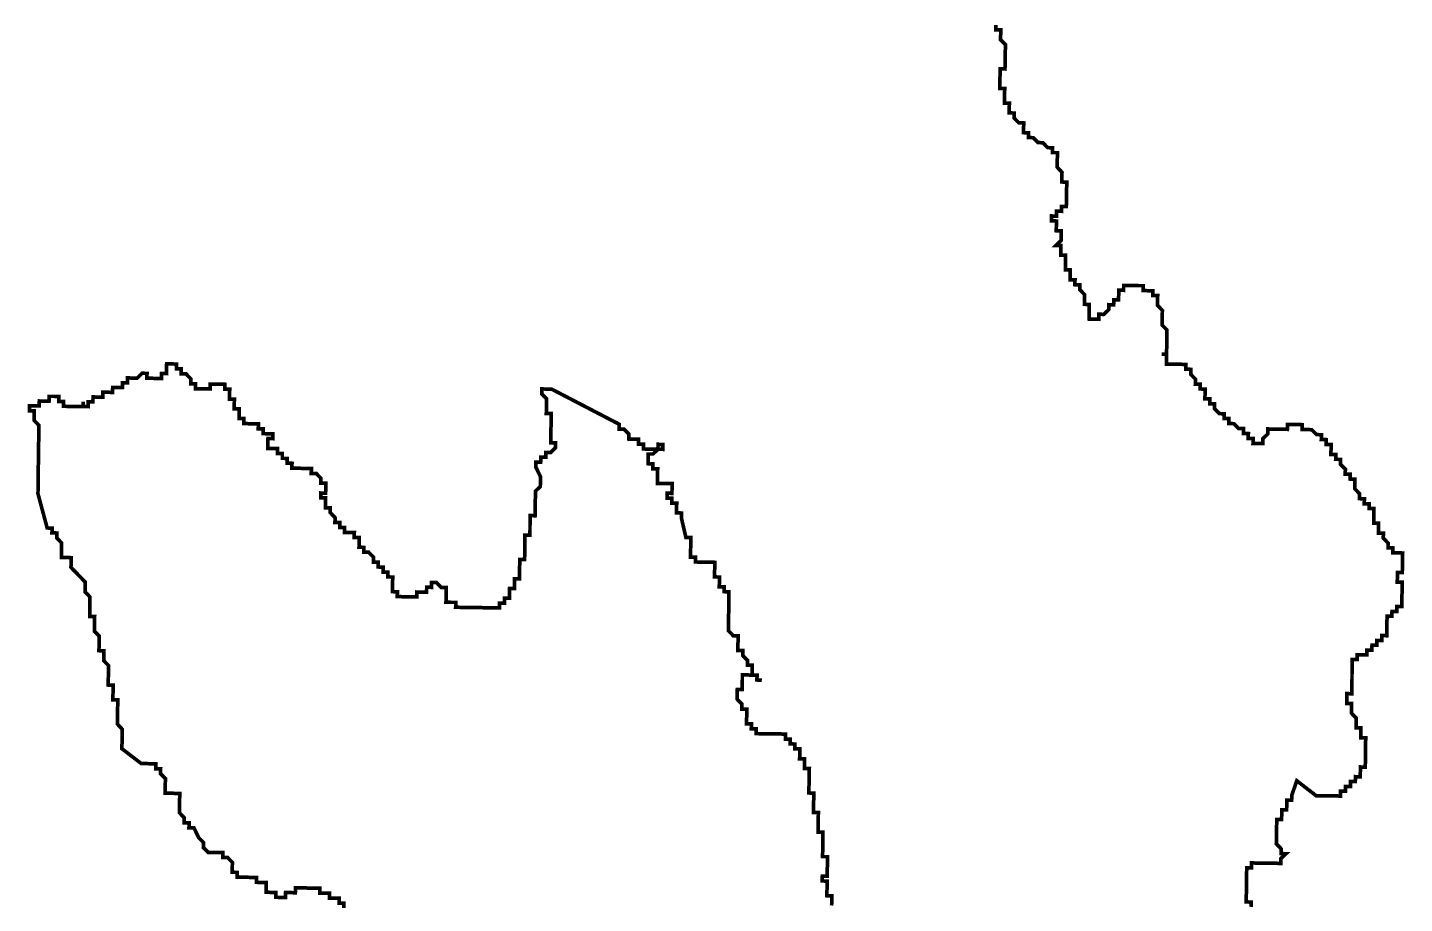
# Model space of a CAD drawing. Header units: metres. Extents: x 257673 to 289848, y 2129691 to 2228029.
# Drawn here: x 273153 to 274276, y 2155368 to 2156082 of the extents above; entities that cross this region are included whole.
import ezdxf

# ---------------------------------------------------------------- set-up
doc = ezdxf.new("R2010")
doc.units = ezdxf.units.M
doc.header["$MEASUREMENT"] = 0
doc.layers.add('HAZARDS LINE', color=1, linetype='Continuous')

msp = doc.modelspace()

# ---------------------------------------------------------------- linework, layer by layer
at = {"layer": 'HAZARDS LINE', "lineweight": 18}
for points in [[(274150.5, 2155365, 2.98, 2.98, 0), (274150.6, 2155368.9, 2.98, 2.98, 0), (274146.6, 2155369, 2.98, 2.98, 0), (274146.6, 2155373, 2.98, 2.98, 0), (274146.7, 2155377, 2.98, 2.98, 0), (274146.8, 2155380.9, 2.98, 2.98, 0), (274146.8, 2155384.9, 2.98, 2.98, 0), (274146.9, 2155388.9, 2.98, 2.98, 0), (274146.9, 2155392.9, 2.98, 2.98, 0), (274147, 2155396.8, 2.98, 2.98, 0), (274151, 2155396.8, 2.98, 2.98, 0), (274151, 2155400.8, 2.98, 2.98, 0), (274155, 2155400.7, 2.98, 2.98, 0), (274159, 2155400.6, 2.98, 2.98, 0), (274163, 2155400.6, 2.98, 2.98, 0), (274166.9, 2155400.5, 2.98, 2.98, 0), (274170.9, 2155400.5, 2.98, 2.98, 0), (274174.9, 2155400.4, 2.98, 2.98, 0), (274174.9, 2155404.4, 2.98, 2.98, 0), (274179, 2155408.3, 2.98, 2.98, 0), (274175, 2155408.4, 2.98, 2.98, 0), (274175.1, 2155412.3, 2.98, 2.98, 0), (274171.1, 2155416.4, 2.98, 2.98, 0), (274171.2, 2155420.3, 2.98, 2.98, 0), (274171.3, 2155424.3, 2.98, 2.98, 0), (274171.3, 2155428.3, 2.98, 2.98, 0), (274171.4, 2155432.3, 2.98, 2.98, 0), (274171.4, 2155436.2, 2.98, 2.98, 0), (274175.4, 2155436.2, 2.98, 2.98, 0), (274175.5, 2155440.2, 2.98, 2.98, 0), (274175.5, 2155444.1, 2.98, 2.98, 0), (274179.5, 2155444.1, 2.98, 2.98, 0), (274179.6, 2155448, 2.98, 2.98, 0), (274179.6, 2155452, 2.98, 2.98, 0), (274183.6, 2155452, 2.98, 2.98, 0), (274183.7, 2155455.9, 2.98, 2.98, 0), (274187.8, 2155467.8, 2.98, 2.98, 0), (274203.5, 2155455.6, 2.98, 2.98, 0), (274207.5, 2155455.6, 2.98, 2.98, 0), (274211.5, 2155455.5, 2.98, 2.98, 0), (274215.5, 2155455.5, 2.98, 2.98, 0), (274219.4, 2155455.4, 2.98, 2.98, 0), (274223.4, 2155455.3, 2.98, 2.98, 0), (274223.5, 2155459.3, 2.98, 2.98, 0), (274227.4, 2155459.3, 2.98, 2.98, 0), (274227.5, 2155463.2, 2.98, 2.98, 0), (274231.5, 2155463.2, 2.98, 2.98, 0), (274231.5, 2155467.2, 2.98, 2.98, 0), (274235.5, 2155467.1, 2.98, 2.98, 0), (274235.6, 2155471.1, 2.98, 2.98, 0), (274239.5, 2155471, 2.98, 2.98, 0), (274239.6, 2155475, 2.98, 2.98, 0), (274239.7, 2155479, 2.98, 2.98, 0), (274243.6, 2155478.9, 2.98, 2.98, 0), (274243.7, 2155482.9, 2.98, 2.98, 0), (274243.8, 2155486.9, 2.98, 2.98, 0), (274243.8, 2155490.8, 2.98, 2.98, 0), (274243.9, 2155494.8, 2.98, 2.98, 0), (274243.9, 2155498.8, 2.98, 2.98, 0), (274244, 2155502.8, 2.98, 2.98, 0), (274240, 2155502.8, 2.98, 2.98, 0), (274240.1, 2155506.8, 2.98, 2.98, 0), (274240.1, 2155510.8, 2.98, 2.98, 0), (274236.2, 2155510.8, 2.98, 2.98, 0), (274236.2, 2155514.8, 2.98, 2.98, 0), (274236.3, 2155518.8, 2.98, 2.98, 0), (274232.4, 2155522.8, 2.98, 2.98, 0), (274232.4, 2155526.8, 2.98, 2.98, 0), (274232.5, 2155530.8, 2.98, 2.98, 0), (274228.5, 2155530.8, 2.98, 2.98, 0), (274228.6, 2155534.8, 2.98, 2.98, 0), (274228.6, 2155538.8, 2.98, 2.98, 0), (274232.6, 2155538.7, 2.98, 2.98, 0), (274232.7, 2155542.7, 2.98, 2.98, 0), (274232.7, 2155546.7, 2.98, 2.98, 0), (274232.8, 2155550.6, 2.98, 2.98, 0), (274232.8, 2155554.6, 2.98, 2.98, 0), (274232.9, 2155558.6, 2.98, 2.98, 0), (274232.9, 2155562.6, 2.98, 2.98, 0), (274233, 2155566.5, 2.98, 2.98, 0), (274237, 2155566.5, 2.98, 2.98, 0), (274237, 2155570.5, 2.98, 2.98, 0), (274241, 2155570.4, 2.98, 2.98, 0), (274245, 2155570.3, 2.98, 2.98, 0), (274245, 2155574.3, 2.98, 2.98, 0), (274249, 2155574.3, 2.98, 2.98, 0), (274249.1, 2155578.2, 2.98, 2.98, 0), (274253.1, 2155578.2, 2.98, 2.98, 0), (274253.1, 2155582.2, 2.98, 2.98, 0), (274257.1, 2155582.1, 2.98, 2.98, 0), (274257.2, 2155586.1, 2.98, 2.98, 0), (274261.1, 2155586, 2.98, 2.98, 0), (274261.2, 2155590, 2.98, 2.98, 0), (274261.2, 2155594, 2.98, 2.98, 0), (274261.3, 2155597.9, 2.98, 2.98, 0), (274261.4, 2155601.9, 2.98, 2.98, 0), (274265.3, 2155601.9, 2.98, 2.98, 0), (274265.4, 2155605.8, 2.98, 2.98, 0), (274269.4, 2155605.8, 2.98, 2.98, 0), (274269.4, 2155609.7, 2.98, 2.98, 0), (274273.4, 2155609.7, 2.98, 2.98, 0), (274273.5, 2155613.7, 2.98, 2.98, 0), (274273.5, 2155617.6, 2.98, 2.98, 0), (274273.6, 2155621.6, 2.98, 2.98, 0), (274273.6, 2155625.6, 2.98, 2.98, 0), (274273.7, 2155629.6, 2.98, 2.98, 0), (274269.7, 2155629.6, 2.98, 2.98, 0), (274269.8, 2155633.6, 2.98, 2.98, 0), (274269.8, 2155637.6, 2.98, 2.98, 0), (274273.8, 2155637.5, 2.98, 2.98, 0), (274273.9, 2155641.5, 2.98, 2.98, 0), (274273.9, 2155645.5, 2.98, 2.98, 0), (274274, 2155649.4, 2.98, 2.98, 0), (274274.1, 2155653.4, 2.98, 2.98, 0), (274270.1, 2155653.5, 2.98, 2.98, 0), (274266.1, 2155653.5, 2.98, 2.98, 0), (274266.2, 2155657.5, 2.98, 2.98, 0), (274262.2, 2155657.6, 2.98, 2.98, 0), (274262.2, 2155661.5, 2.98, 2.98, 0), (274258.3, 2155665.6, 2.98, 2.98, 0), (274258.4, 2155669.6, 2.98, 2.98, 0), (274254.4, 2155669.6, 2.98, 2.98, 0), (274254.5, 2155673.6, 2.98, 2.98, 0), (274254.5, 2155677.6, 2.98, 2.98, 0), (274250.6, 2155677.6, 2.98, 2.98, 0), (274250.6, 2155681.6, 2.98, 2.98, 0), (274250.7, 2155685.6, 2.98, 2.98, 0), (274250.7, 2155689.6, 2.98, 2.98, 0), (274246.8, 2155689.6, 2.98, 2.98, 0), (274246.8, 2155693.6, 2.98, 2.98, 0), (274242.8, 2155693.6, 2.98, 2.98, 0), (274242.9, 2155697.6, 2.98, 2.98, 0), (274238.9, 2155697.7, 2.98, 2.98, 0), (274239, 2155701.7, 2.98, 2.98, 0), (274235.1, 2155705.7, 2.98, 2.98, 0), (274235.1, 2155709.7, 2.98, 2.98, 0), (274235.2, 2155713.6, 2.98, 2.98, 0), (274231.2, 2155713.7, 2.98, 2.98, 0), (274231.3, 2155717.7, 2.98, 2.98, 0), (274227.3, 2155717.7, 2.98, 2.98, 0), (274227.4, 2155721.7, 2.98, 2.98, 0), (274223.4, 2155725.7, 2.98, 2.98, 0), (274223.5, 2155729.7, 2.98, 2.98, 0), (274219.5, 2155729.8, 2.98, 2.98, 0), (274219.6, 2155733.8, 2.98, 2.98, 0), (274215.6, 2155733.8, 2.98, 2.98, 0), (274215.7, 2155737.8, 2.98, 2.98, 0), (274215.7, 2155741.8, 2.98, 2.98, 0), (274211.8, 2155741.8, 2.98, 2.98, 0), (274211.8, 2155745.8, 2.98, 2.98, 0), (274207.8, 2155745.9, 2.98, 2.98, 0), (274207.9, 2155749.8, 2.98, 2.98, 0), (274203.9, 2155749.9, 2.98, 2.98, 0), (274200, 2155753.9, 2.98, 2.98, 0), (274196, 2155754, 2.98, 2.98, 0), (274192.1, 2155754, 2.98, 2.98, 0), (274192.1, 2155758, 2.98, 2.98, 0), (274188.1, 2155758.1, 2.98, 2.98, 0), (274184.2, 2155758.1, 2.98, 2.98, 0), (274180.2, 2155758.2, 2.98, 2.98, 0), (274180.1, 2155754.2, 2.98, 2.98, 0), (274176.2, 2155754.3, 2.98, 2.98, 0), (274172.2, 2155754.3, 2.98, 2.98, 0), (274168.2, 2155754.4, 2.98, 2.98, 0), (274164.2, 2155754.5, 2.98, 2.98, 0), (274164.2, 2155750.5, 2.98, 2.98, 0), (274160.1, 2155746.6, 2.98, 2.98, 0), (274160.1, 2155742.6, 2.98, 2.98, 0), (274156.1, 2155742.6, 2.98, 2.98, 0), (274152.1, 2155742.7, 2.98, 2.98, 0), (274152.2, 2155746.7, 2.98, 2.98, 0), (274148.2, 2155746.7, 2.98, 2.98, 0), (274148.3, 2155750.7, 2.98, 2.98, 0), (274144.3, 2155750.8, 2.98, 2.98, 0), (274144.4, 2155754.8, 2.98, 2.98, 0), (274140.4, 2155754.8, 2.98, 2.98, 0), (274136.5, 2155758.8, 2.98, 2.98, 0), (274132.5, 2155758.9, 2.98, 2.98, 0), (274132.5, 2155762.9, 2.98, 2.98, 0), (274128.6, 2155762.9, 2.98, 2.98, 0), (274128.6, 2155766.9, 2.98, 2.98, 0), (274124.7, 2155767, 2.98, 2.98, 0), (274120.7, 2155771, 2.98, 2.98, 0), (274120.8, 2155775, 2.98, 2.98, 0), (274116.8, 2155775, 2.98, 2.98, 0), (274116.9, 2155779, 2.98, 2.98, 0), (274112.9, 2155779.1, 2.98, 2.98, 0), (274113, 2155783.1, 2.98, 2.98, 0), (274113, 2155787, 2.98, 2.98, 0), (274109.1, 2155787.1, 2.98, 2.98, 0), (274109.1, 2155791.1, 2.98, 2.98, 0), (274105.1, 2155791.1, 2.98, 2.98, 0), (274105.2, 2155795.1, 2.98, 2.98, 0), (274101.3, 2155799.1, 2.98, 2.98, 0), (274101.3, 2155803.1, 2.98, 2.98, 0), (274097.4, 2155803.2, 2.98, 2.98, 0), (274097.4, 2155807.1, 2.98, 2.98, 0), (274093.4, 2155807.2, 2.98, 2.98, 0), (274089.5, 2155807.3, 2.98, 2.98, 0), (274085.5, 2155807.3, 2.98, 2.98, 0), (274081.5, 2155807.4, 2.98, 2.98, 0), (274081.6, 2155811.4, 2.98, 2.98, 0), (274081.6, 2155815.3, 2.98, 2.98, 0), (274077.7, 2155815.4, 2.98, 2.98, 0), (274081.6, 2155815.3, 2.98, 2.98, 0), (274081.7, 2155819.3, 2.98, 2.98, 0), (274081.8, 2155823.3, 2.98, 2.98, 0), (274081.8, 2155827.3, 2.98, 2.98, 0), (274081.9, 2155831.2, 2.98, 2.98, 0), (274081.9, 2155835.2, 2.98, 2.98, 0), (274078, 2155839.2, 2.98, 2.98, 0), (274078.1, 2155843.2, 2.98, 2.98, 0), (274078.2, 2155851.2, 2.98, 2.98, 0), (274074.3, 2155855.2, 2.98, 2.98, 0), (274074.3, 2155859.2, 2.98, 2.98, 0), (274074.4, 2155863.2, 2.98, 2.98, 0), (274070.4, 2155863.2, 2.98, 2.98, 0), (274070.5, 2155867.2, 2.98, 2.98, 0), (274066.5, 2155867.2, 2.98, 2.98, 0), (274062.5, 2155867.3, 2.98, 2.98, 0), (274062.6, 2155871.3, 2.98, 2.98, 0), (274058.6, 2155871.3, 2.98, 2.98, 0), (274054.6, 2155871.4, 2.98, 2.98, 0), (274050.7, 2155871.5, 2.98, 2.98, 0), (274046.7, 2155871.5, 2.98, 2.98, 0), (274046.6, 2155867.5, 2.98, 2.98, 0), (274042.7, 2155867.6, 2.98, 2.98, 0), (274042.6, 2155863.6, 2.98, 2.98, 0), (274042.5, 2155859.7, 2.98, 2.98, 0), (274038.6, 2155859.7, 2.98, 2.98, 0), (274038.5, 2155855.7, 2.98, 2.98, 0), (274034.5, 2155855.8, 2.98, 2.98, 0), (274034.5, 2155851.8, 2.98, 2.98, 0), (274030.4, 2155847.9, 2.98, 2.98, 0), (274026.5, 2155848, 2.98, 2.98, 0), (274026.4, 2155844, 2.98, 2.98, 0), (274022.4, 2155844, 2.98, 2.98, 0), (274018.5, 2155844.1, 2.98, 2.98, 0), (274018.5, 2155848.1, 2.98, 2.98, 0), (274018.6, 2155852.1, 2.98, 2.98, 0), (274018.6, 2155856, 2.98, 2.98, 0), (274014.7, 2155856.1, 2.98, 2.98, 0), (274014.7, 2155860.1, 2.98, 2.98, 0), (274014.8, 2155864, 2.98, 2.98, 0), (274010.9, 2155868.1, 2.98, 2.98, 0), (274010.9, 2155872, 2.98, 2.98, 0), (274006.9, 2155872.1, 2.98, 2.98, 0), (274007, 2155876.1, 2.98, 2.98, 0), (274003, 2155876.1, 2.98, 2.98, 0), (274003.1, 2155880.1, 2.98, 2.98, 0), (274003.1, 2155884.1, 2.98, 2.98, 0), (273999.2, 2155884.2, 2.98, 2.98, 0), (273999.2, 2155888.1, 2.98, 2.98, 0), (273999.3, 2155892.1, 2.98, 2.98, 0), (273999.3, 2155896.1, 2.98, 2.98, 0), (273995.4, 2155896.1, 2.98, 2.98, 0), (273995.4, 2155900.1, 2.98, 2.98, 0), (273995.5, 2155904.1, 2.98, 2.98, 0), (273991.5, 2155904.1, 2.98, 2.98, 0), (273995.6, 2155908.1, 2.98, 2.98, 0), (273995.6, 2155912, 2.98, 2.98, 0), (273995.7, 2155916, 2.98, 2.98, 0), (273991.7, 2155916.1, 2.98, 2.98, 0), (273991.8, 2155920, 2.98, 2.98, 0), (273991.8, 2155924, 2.98, 2.98, 0), (273987.8, 2155924.1, 2.98, 2.98, 0), (273987.9, 2155928.1, 2.98, 2.98, 0), (273991.9, 2155928, 2.98, 2.98, 0), (273991.9, 2155932, 2.98, 2.98, 0), (273995.9, 2155931.9, 2.98, 2.98, 0), (273996, 2155935.9, 2.98, 2.98, 0), (273999.9, 2155935.8, 2.98, 2.98, 0), (274000, 2155939.8, 2.98, 2.98, 0), (274000.1, 2155943.8, 2.98, 2.98, 0), (274000.1, 2155947.8, 2.98, 2.98, 0), (274000.2, 2155951.7, 2.98, 2.98, 0), (274000.2, 2155955.7, 2.98, 2.98, 0), (273996.3, 2155955.8, 2.98, 2.98, 0), (273996.3, 2155959.7, 2.98, 2.98, 0), (273996.4, 2155963.7, 2.98, 2.98, 0), (273992.5, 2155967.8, 2.98, 2.98, 0), (273992.5, 2155971.7, 2.98, 2.98, 0), (273992.6, 2155975.7, 2.98, 2.98, 0), (273992.6, 2155979.7, 2.98, 2.98, 0), (273988.7, 2155979.7, 2.98, 2.98, 0), (273988.7, 2155983.7, 2.98, 2.98, 0), (273984.7, 2155983.8, 2.98, 2.98, 0), (273980.8, 2155987.8, 2.98, 2.98, 0), (273976.9, 2155987.9, 2.98, 2.98, 0), (273972.9, 2155991.9, 2.98, 2.98, 0), (273969, 2155992, 2.98, 2.98, 0), (273969, 2155995.9, 2.98, 2.98, 0), (273965.1, 2155996, 2.98, 2.98, 0), (273965.1, 2156000, 2.98, 2.98, 0), (273965.2, 2156003.9, 2.98, 2.98, 0), (273961.2, 2156004, 2.98, 2.98, 0), (273957.3, 2156008, 2.98, 2.98, 0), (273957.3, 2156012, 2.98, 2.98, 0), (273953.4, 2156012.1, 2.98, 2.98, 0), (273953.4, 2156016.1, 2.98, 2.98, 0), (273953.5, 2156020, 2.98, 2.98, 0), (273949.5, 2156020.1, 2.98, 2.98, 0), (273949.6, 2156024.1, 2.98, 2.98, 0), (273949.6, 2156028, 2.98, 2.98, 0), (273949.7, 2156032, 2.98, 2.98, 0), (273945.7, 2156032.1, 2.98, 2.98, 0), (273945.8, 2156036, 2.98, 2.98, 0), (273945.8, 2156040, 2.98, 2.98, 0), (273945.9, 2156044, 2.98, 2.98, 0), (273945.9, 2156048, 2.98, 2.98, 0), (273949.9, 2156047.9, 2.98, 2.98, 0), (273950, 2156051.9, 2.98, 2.98, 0), (273950, 2156055.9, 2.98, 2.98, 0), (273950.1, 2156059.8, 2.98, 2.98, 0), (273950.2, 2156063.8, 2.98, 2.98, 0), (273950.2, 2156067.8, 2.98, 2.98, 0), (273946.3, 2156071.8, 2.98, 2.98, 0), (273946.4, 2156075.8, 2.98, 2.98, 0), (273946.4, 2156079.8, 2.98, 2.98, 0), (273942.4, 2156079.8, 2.98, 2.98, 0), (273942.5, 2156083.8, 2.98, 2.98, 0)], [(273411, 2155364, 2.98, 2.98, 0), (273411, 2155368, 2.98, 2.98, 0), (273407.1, 2155368.1, 2.98, 2.98, 0), (273407.1, 2155372, 2.98, 2.98, 0), (273403.2, 2155372.1, 2.98, 2.98, 0), (273399.2, 2155372.1, 2.98, 2.98, 0), (273399.2, 2155376.1, 2.98, 2.98, 0), (273395.3, 2155376.2, 2.98, 2.98, 0), (273391.3, 2155376.2, 2.98, 2.98, 0), (273391.4, 2155380.2, 2.98, 2.98, 0), (273387.4, 2155380.3, 2.98, 2.98, 0), (273383.4, 2155380.3, 2.98, 2.98, 0), (273379.4, 2155380.4, 2.98, 2.98, 0), (273375.5, 2155380.5, 2.98, 2.98, 0), (273371.5, 2155380.5, 2.98, 2.98, 0), (273371.4, 2155376.5, 2.98, 2.98, 0), (273367.4, 2155376.6, 2.98, 2.98, 0), (273363.5, 2155376.7, 2.98, 2.98, 0), (273363.4, 2155372.7, 2.98, 2.98, 0), (273359.4, 2155372.7, 2.98, 2.98, 0), (273355.5, 2155372.8, 2.98, 2.98, 0), (273355.5, 2155376.8, 2.98, 2.98, 0), (273351.5, 2155376.8, 2.98, 2.98, 0), (273347.6, 2155376.9, 2.98, 2.98, 0), (273347.6, 2155380.9, 2.98, 2.98, 0), (273347.7, 2155384.8, 2.98, 2.98, 0), (273343.7, 2155384.9, 2.98, 2.98, 0), (273339.7, 2155385, 2.98, 2.98, 0), (273339.8, 2155388.9, 2.98, 2.98, 0), (273335.8, 2155389, 2.98, 2.98, 0), (273331.8, 2155389.1, 2.98, 2.98, 0), (273327.9, 2155389.1, 2.98, 2.98, 0), (273323.9, 2155389.2, 2.98, 2.98, 0), (273324, 2155393.1, 2.98, 2.98, 0), (273320, 2155393.2, 2.98, 2.98, 0), (273320, 2155397.2, 2.98, 2.98, 0), (273320.1, 2155401.2, 2.98, 2.98, 0), (273316.2, 2155405.2, 2.98, 2.98, 0), (273312.2, 2155405.2, 2.98, 2.98, 0), (273312.3, 2155409.2, 2.98, 2.98, 0), (273308.3, 2155409.3, 2.98, 2.98, 0), (273304.3, 2155409.3, 2.98, 2.98, 0), (273300.3, 2155409.4, 2.98, 2.98, 0), (273296.4, 2155413.4, 2.98, 2.98, 0), (273296.5, 2155417.4, 2.98, 2.98, 0), (273292.6, 2155421.4, 2.98, 2.98, 0), (273288.7, 2155429.5, 2.98, 2.98, 0), (273284.7, 2155429.5, 2.98, 2.98, 0), (273284.8, 2155433.5, 2.98, 2.98, 0), (273280.8, 2155433.5, 2.98, 2.98, 0), (273280.9, 2155437.5, 2.98, 2.98, 0), (273277, 2155441.6, 2.98, 2.98, 0), (273277.1, 2155449.5, 2.98, 2.98, 0), (273277.1, 2155453.5, 2.98, 2.98, 0), (273277.2, 2155457.5, 2.98, 2.98, 0), (273273.2, 2155457.5, 2.98, 2.98, 0), (273269.3, 2155457.6, 2.98, 2.98, 0), (273265.3, 2155457.6, 2.98, 2.98, 0), (273265.3, 2155461.6, 2.98, 2.98, 0), (273265.4, 2155465.6, 2.98, 2.98, 0), (273265.5, 2155469.6, 2.98, 2.98, 0), (273261.5, 2155473.6, 2.98, 2.98, 0), (273261.6, 2155477.6, 2.98, 2.98, 0), (273257.6, 2155477.6, 2.98, 2.98, 0), (273257.7, 2155481.6, 2.98, 2.98, 0), (273245.8, 2155481.8, 2.98, 2.98, 0), (273230, 2155493.9, 2.98, 2.98, 0), (273230.1, 2155497.9, 2.98, 2.98, 0), (273230.2, 2155501.9, 2.98, 2.98, 0), (273230.2, 2155505.9, 2.98, 2.98, 0), (273230.3, 2155509.8, 2.98, 2.98, 0), (273226.4, 2155513.9, 2.98, 2.98, 0), (273226.4, 2155517.9, 2.98, 2.98, 0), (273226.5, 2155521.8, 2.98, 2.98, 0), (273226.5, 2155525.8, 2.98, 2.98, 0), (273226.6, 2155529.8, 2.98, 2.98, 0), (273226.6, 2155533.8, 2.98, 2.98, 0), (273222.7, 2155533.8, 2.98, 2.98, 0), (273222.8, 2155541.8, 2.98, 2.98, 0), (273222.8, 2155545.7, 2.98, 2.98, 0), (273218.9, 2155545.8, 2.98, 2.98, 0), (273218.9, 2155549.8, 2.98, 2.98, 0), (273219, 2155553.8, 2.98, 2.98, 0), (273219.1, 2155557.7, 2.98, 2.98, 0), (273219.1, 2155561.7, 2.98, 2.98, 0), (273215.2, 2155565.7, 2.98, 2.98, 0), (273215.3, 2155569.7, 2.98, 2.98, 0), (273215.3, 2155573.7, 2.98, 2.98, 0), (273211.3, 2155573.8, 2.98, 2.98, 0), (273211.4, 2155577.7, 2.98, 2.98, 0), (273211.5, 2155581.7, 2.98, 2.98, 0), (273211.5, 2155585.7, 2.98, 2.98, 0), (273207.6, 2155589.7, 2.98, 2.98, 0), (273207.7, 2155593.7, 2.98, 2.98, 0), (273207.7, 2155597.7, 2.98, 2.98, 0), (273207.8, 2155601.6, 2.98, 2.98, 0), (273203.8, 2155601.7, 2.98, 2.98, 0), (273203.9, 2155605.7, 2.98, 2.98, 0), (273203.9, 2155609.7, 2.98, 2.98, 0), (273204, 2155613.6, 2.98, 2.98, 0), (273204, 2155617.6, 2.98, 2.98, 0), (273200.1, 2155621.6, 2.98, 2.98, 0), (273200.2, 2155625.6, 2.98, 2.98, 0), (273200.2, 2155629.6, 2.98, 2.98, 0), (273192.4, 2155637.7, 2.98, 2.98, 0), (273188.5, 2155641.7, 2.98, 2.98, 0), (273188.6, 2155645.7, 2.98, 2.98, 0), (273188.6, 2155649.6, 2.98, 2.98, 0), (273184.6, 2155649.7, 2.98, 2.98, 0), (273180.7, 2155649.8, 2.98, 2.98, 0), (273180.7, 2155653.7, 2.98, 2.98, 0), (273180.8, 2155657.7, 2.98, 2.98, 0), (273180.8, 2155661.7, 2.98, 2.98, 0), (273176.9, 2155665.7, 2.98, 2.98, 0), (273177, 2155669.7, 2.98, 2.98, 0), (273173, 2155669.8, 2.98, 2.98, 0), (273173.1, 2155673.7, 2.98, 2.98, 0), (273169.1, 2155673.8, 2.98, 2.98, 0), (273161.6, 2155701.7, 2.98, 2.98, 0), (273161.8, 2155717.6, 2.98, 2.98, 0), (273161.8, 2155721.6, 2.98, 2.98, 0), (273161.9, 2155725.6, 2.98, 2.98, 0), (273162, 2155729.6, 2.98, 2.98, 0), (273162, 2155733.5, 2.98, 2.98, 0), (273162.1, 2155737.5, 2.98, 2.98, 0), (273162.1, 2155741.5, 2.98, 2.98, 0), (273162.2, 2155745.5, 2.98, 2.98, 0), (273162.3, 2155749.4, 2.98, 2.98, 0), (273162.3, 2155753.4, 2.98, 2.98, 0), (273162.4, 2155757.4, 2.98, 2.98, 0), (273158.5, 2155761.4, 2.98, 2.98, 0), (273158.5, 2155765.4, 2.98, 2.98, 0), (273158.6, 2155769.4, 2.98, 2.98, 0), (273154.6, 2155769.4, 2.98, 2.98, 0), (273154.7, 2155773.4, 2.98, 2.98, 0), (273158.6, 2155773.4, 2.98, 2.98, 0), (273162.6, 2155773.3, 2.98, 2.98, 0), (273162.7, 2155777.3, 2.98, 2.98, 0), (273166.6, 2155777.2, 2.98, 2.98, 0), (273170.6, 2155777.2, 2.98, 2.98, 0), (273170.7, 2155781.1, 2.98, 2.98, 0), (273174.7, 2155781.1, 2.98, 2.98, 0), (273178.6, 2155781, 2.98, 2.98, 0), (273178.6, 2155777, 2.98, 2.98, 0), (273182.5, 2155777, 2.98, 2.98, 0), (273182.5, 2155773, 2.98, 2.98, 0), (273186.5, 2155772.9, 2.98, 2.98, 0), (273190.4, 2155772.9, 2.98, 2.98, 0), (273194.4, 2155772.8, 2.98, 2.98, 0), (273198.4, 2155772.8, 2.98, 2.98, 0), (273198.4, 2155776.7, 2.98, 2.98, 0), (273198.4, 2155772.8, 2.98, 2.98, 0), (273202.4, 2155772.7, 2.98, 2.98, 0), (273202.4, 2155776.7, 2.98, 2.98, 0), (273206.4, 2155776.6, 2.98, 2.98, 0), (273206.5, 2155780.6, 2.98, 2.98, 0), (273210.4, 2155780.5, 2.98, 2.98, 0), (273214.4, 2155780.5, 2.98, 2.98, 0), (273214.5, 2155784.5, 2.98, 2.98, 0), (273218.4, 2155784.4, 2.98, 2.98, 0), (273222.4, 2155784.3, 2.98, 2.98, 0), (273222.5, 2155788.3, 2.98, 2.98, 0), (273226.4, 2155788.3, 2.98, 2.98, 0), (273230.4, 2155788.2, 2.98, 2.98, 0), (273230.5, 2155792.2, 2.98, 2.98, 0), (273234.5, 2155792.1, 2.98, 2.98, 0), (273234.5, 2155796.1, 2.98, 2.98, 0), (273238.5, 2155796, 2.98, 2.98, 0), (273242.5, 2155796, 2.98, 2.98, 0), (273246.5, 2155799.9, 2.98, 2.98, 0), (273250.5, 2155799.8, 2.98, 2.98, 0), (273250.4, 2155795.9, 2.98, 2.98, 0), (273254.4, 2155795.8, 2.98, 2.98, 0), (273258.4, 2155795.7, 2.98, 2.98, 0), (273262.3, 2155795.7, 2.98, 2.98, 0), (273262.4, 2155799.7, 2.98, 2.98, 0), (273266.4, 2155799.6, 2.98, 2.98, 0), (273266.4, 2155803.6, 2.98, 2.98, 0), (273266.5, 2155807.5, 2.98, 2.98, 0), (273270.5, 2155807.5, 2.98, 2.98, 0), (273274.4, 2155807.4, 2.98, 2.98, 0), (273274.4, 2155803.4, 2.98, 2.98, 0), (273278.4, 2155803.4, 2.98, 2.98, 0), (273278.3, 2155799.4, 2.98, 2.98, 0), (273282.3, 2155799.4, 2.98, 2.98, 0), (273286.2, 2155795.3, 2.98, 2.98, 0), (273286.1, 2155791.3, 2.98, 2.98, 0), (273290.1, 2155791.3, 2.98, 2.98, 0), (273290, 2155787.3, 2.98, 2.98, 0), (273294, 2155787.3, 2.98, 2.98, 0), (273298, 2155787.2, 2.98, 2.98, 0), (273302, 2155787.1, 2.98, 2.98, 0), (273302, 2155791.1, 2.98, 2.98, 0), (273306, 2155791.1, 2.98, 2.98, 0), (273310, 2155791, 2.98, 2.98, 0), (273314, 2155790.9, 2.98, 2.98, 0), (273313.9, 2155787, 2.98, 2.98, 0), (273317.9, 2155786.9, 2.98, 2.98, 0), (273317.8, 2155782.9, 2.98, 2.98, 0), (273317.8, 2155778.9, 2.98, 2.98, 0), (273321.7, 2155778.9, 2.98, 2.98, 0), (273321.6, 2155770.9, 2.98, 2.98, 0), (273325.6, 2155770.9, 2.98, 2.98, 0), (273325.5, 2155766.9, 2.98, 2.98, 0), (273325.5, 2155762.9, 2.98, 2.98, 0), (273329.4, 2155762.9, 2.98, 2.98, 0), (273329.4, 2155758.9, 2.98, 2.98, 0), (273333.4, 2155758.8, 2.98, 2.98, 0), (273337.3, 2155758.8, 2.98, 2.98, 0), (273341.3, 2155758.7, 2.98, 2.98, 0), (273341.2, 2155754.7, 2.98, 2.98, 0), (273345.2, 2155754.7, 2.98, 2.98, 0), (273345.2, 2155750.7, 2.98, 2.98, 0), (273349.1, 2155750.6, 2.98, 2.98, 0), (273353.1, 2155750.6, 2.98, 2.98, 0), (273353.1, 2155746.6, 2.98, 2.98, 0), (273349.1, 2155746.7, 2.98, 2.98, 0), (273349, 2155742.7, 2.98, 2.98, 0), (273349, 2155738.7, 2.98, 2.98, 0), (273352.9, 2155738.7, 2.98, 2.98, 0), (273356.9, 2155738.6, 2.98, 2.98, 0), (273356.9, 2155734.6, 2.98, 2.98, 0), (273360.8, 2155734.6, 2.98, 2.98, 0), (273360.8, 2155730.6, 2.98, 2.98, 0), (273364.7, 2155730.5, 2.98, 2.98, 0), (273364.7, 2155726.6, 2.98, 2.98, 0), (273368.7, 2155726.5, 2.98, 2.98, 0), (273368.6, 2155722.5, 2.98, 2.98, 0), (273372.6, 2155722.5, 2.98, 2.98, 0), (273376.6, 2155722.4, 2.98, 2.98, 0), (273380.5, 2155722.3, 2.98, 2.98, 0), (273384.5, 2155722.3, 2.98, 2.98, 0), (273384.4, 2155718.3, 2.98, 2.98, 0), (273388.4, 2155718.3, 2.98, 2.98, 0), (273392.3, 2155714.2, 2.98, 2.98, 0), (273392.3, 2155710.2, 2.98, 2.98, 0), (273396.2, 2155710.2, 2.98, 2.98, 0), (273396.2, 2155706.2, 2.98, 2.98, 0), (273396.1, 2155702.2, 2.98, 2.98, 0), (273392.2, 2155702.3, 2.98, 2.98, 0), (273392.1, 2155698.3, 2.98, 2.98, 0), (273396.1, 2155698.3, 2.98, 2.98, 0), (273396, 2155694.3, 2.98, 2.98, 0), (273396, 2155690.3, 2.98, 2.98, 0), (273399.9, 2155690.2, 2.98, 2.98, 0), (273399.9, 2155686.3, 2.98, 2.98, 0), (273403.8, 2155682.2, 2.98, 2.98, 0), (273403.7, 2155678.3, 2.98, 2.98, 0), (273407.7, 2155678.2, 2.98, 2.98, 0), (273407.6, 2155674.2, 2.98, 2.98, 0), (273411.6, 2155674.2, 2.98, 2.98, 0), (273411.6, 2155670.2, 2.98, 2.98, 0), (273415.5, 2155670.1, 2.98, 2.98, 0), (273419.5, 2155670.1, 2.98, 2.98, 0), (273419.4, 2155666.1, 2.98, 2.98, 0), (273423.4, 2155666, 2.98, 2.98, 0), (273423.4, 2155662.1, 2.98, 2.98, 0), (273423.3, 2155658.1, 2.98, 2.98, 0), (273427.3, 2155658, 2.98, 2.98, 0), (273427.2, 2155654.1, 2.98, 2.98, 0), (273431.2, 2155654, 2.98, 2.98, 0), (273435.1, 2155650, 2.98, 2.98, 0), (273435.1, 2155646, 2.98, 2.98, 0), (273439, 2155645.9, 2.98, 2.98, 0), (273439, 2155642, 2.98, 2.98, 0), (273442.9, 2155641.9, 2.98, 2.98, 0), (273442.9, 2155637.9, 2.98, 2.98, 0), (273446.9, 2155637.9, 2.98, 2.98, 0), (273446.8, 2155633.9, 2.98, 2.98, 0), (273450.8, 2155633.8, 2.98, 2.98, 0), (273450.7, 2155629.8, 2.98, 2.98, 0), (273450.7, 2155625.9, 2.98, 2.98, 0), (273450.6, 2155621.9, 2.98, 2.98, 0), (273454.6, 2155621.8, 2.98, 2.98, 0), (273454.5, 2155617.9, 2.98, 2.98, 0), (273458.5, 2155617.8, 2.98, 2.98, 0), (273462.5, 2155617.7, 2.98, 2.98, 0), (273466.4, 2155617.7, 2.98, 2.98, 0), (273470.4, 2155617.6, 2.98, 2.98, 0), (273470.5, 2155621.6, 2.98, 2.98, 0), (273474.4, 2155621.5, 2.98, 2.98, 0), (273478.4, 2155621.5, 2.98, 2.98, 0), (273478.5, 2155625.5, 2.98, 2.98, 0), (273482.5, 2155625.4, 2.98, 2.98, 0), (273482.5, 2155629.4, 2.98, 2.98, 0), (273486.5, 2155629.3, 2.98, 2.98, 0), (273490.4, 2155625.3, 2.98, 2.98, 0), (273494.4, 2155625.2, 2.98, 2.98, 0), (273494.3, 2155621.2, 2.98, 2.98, 0), (273494.3, 2155617.3, 2.98, 2.98, 0), (273494.2, 2155613.3, 2.98, 2.98, 0), (273498.2, 2155613.2, 2.98, 2.98, 0), (273502.2, 2155613.2, 2.98, 2.98, 0), (273502.1, 2155609.2, 2.98, 2.98, 0), (273506.1, 2155609.1, 2.98, 2.98, 0), (273510, 2155609.1, 2.98, 2.98, 0), (273514, 2155609, 2.98, 2.98, 0), (273518, 2155609, 2.98, 2.98, 0), (273522, 2155608.9, 2.98, 2.98, 0), (273525.9, 2155608.8, 2.98, 2.98, 0), (273529.9, 2155608.8, 2.98, 2.98, 0), (273533.9, 2155608.7, 2.98, 2.98, 0), (273537.9, 2155608.7, 2.98, 2.98, 0), (273537.9, 2155612.6, 2.98, 2.98, 0), (273541.9, 2155612.6, 2.98, 2.98, 0), (273542, 2155616.6, 2.98, 2.98, 0), (273545.9, 2155616.5, 2.98, 2.98, 0), (273546, 2155620.5, 2.98, 2.98, 0), (273546.1, 2155624.5, 2.98, 2.98, 0), (273550, 2155624.4, 2.98, 2.98, 0), (273550.1, 2155628.4, 2.98, 2.98, 0), (273550.1, 2155632.3, 2.98, 2.98, 0), (273554.1, 2155632.3, 2.98, 2.98, 0), (273554.2, 2155636.3, 2.98, 2.98, 0), (273554.2, 2155640.2, 2.98, 2.98, 0), (273554.3, 2155644.2, 2.98, 2.98, 0), (273554.4, 2155648.2, 2.98, 2.98, 0), (273558.3, 2155648.1, 2.98, 2.98, 0), (273558.4, 2155652.1, 2.98, 2.98, 0), (273558.5, 2155656.1, 2.98, 2.98, 0), (273558.5, 2155660.1, 2.98, 2.98, 0), (273558.6, 2155664, 2.98, 2.98, 0), (273558.6, 2155668, 2.98, 2.98, 0), (273562.6, 2155668, 2.98, 2.98, 0), (273562.7, 2155671.9, 2.98, 2.98, 0), (273562.7, 2155675.9, 2.98, 2.98, 0), (273562.8, 2155679.9, 2.98, 2.98, 0), (273562.8, 2155683.9, 2.98, 2.98, 0), (273566.8, 2155683.8, 2.98, 2.98, 0), (273566.9, 2155687.8, 2.98, 2.98, 0), (273566.9, 2155691.7, 2.98, 2.98, 0), (273567, 2155695.7, 2.98, 2.98, 0), (273567.1, 2155699.7, 2.98, 2.98, 0), (273567.1, 2155703.7, 2.98, 2.98, 0), (273571.1, 2155707.6, 2.98, 2.98, 0), (273571.2, 2155711.6, 2.98, 2.98, 0), (273571.3, 2155715.5, 2.98, 2.98, 0), (273567.4, 2155723.5, 2.98, 2.98, 0), (273567.5, 2155727.5, 2.98, 2.98, 0), (273571.4, 2155727.5, 2.98, 2.98, 0), (273571.5, 2155731.4, 2.98, 2.98, 0), (273575.5, 2155731.4, 2.98, 2.98, 0), (273575.5, 2155735.4, 2.98, 2.98, 0), (273579.5, 2155735.3, 2.98, 2.98, 0), (273583.5, 2155739.2, 2.98, 2.98, 0), (273583.6, 2155743.2, 2.98, 2.98, 0), (273579.6, 2155743.3, 2.98, 2.98, 0), (273579.7, 2155747.2, 2.98, 2.98, 0), (273579.7, 2155751.2, 2.98, 2.98, 0), (273579.8, 2155755.2, 2.98, 2.98, 0), (273579.9, 2155759.2, 2.98, 2.98, 0), (273579.9, 2155763.1, 2.98, 2.98, 0), (273580, 2155767.1, 2.98, 2.98, 0), (273576, 2155767.2, 2.98, 2.98, 0), (273576.1, 2155771.1, 2.98, 2.98, 0), (273576.1, 2155775.1, 2.98, 2.98, 0), (273576.2, 2155779.1, 2.98, 2.98, 0), (273572.3, 2155783.1, 2.98, 2.98, 0), (273572.3, 2155787.1, 2.98, 2.98, 0), (273580.3, 2155787, 2.98, 2.98, 0), (273635.5, 2155758.3, 2.98, 2.98, 0), (273635.5, 2155754.4, 2.98, 2.98, 0), (273639.4, 2155754.3, 2.98, 2.98, 0), (273643.3, 2155750.3, 2.98, 2.98, 0), (273643.3, 2155746.3, 2.98, 2.98, 0), (273647.3, 2155746.2, 2.98, 2.98, 0), (273651.2, 2155746.2, 2.98, 2.98, 0), (273651.2, 2155742.2, 2.98, 2.98, 0), (273655.1, 2155742.1, 2.98, 2.98, 0), (273655.1, 2155738.2, 2.98, 2.98, 0), (273659.1, 2155738.1, 2.98, 2.98, 0), (273663, 2155738, 2.98, 2.98, 0), (273667, 2155738, 2.98, 2.98, 0), (273667.1, 2155742, 2.98, 2.98, 0), (273671, 2155741.9, 2.98, 2.98, 0), (273671, 2155737.9, 2.98, 2.98, 0), (273667, 2155738, 2.98, 2.98, 0), (273663, 2155734.1, 2.98, 2.98, 0), (273659, 2155734.1, 2.98, 2.98, 0), (273658.9, 2155730.1, 2.98, 2.98, 0), (273658.9, 2155726.2, 2.98, 2.98, 0), (273662.9, 2155726.1, 2.98, 2.98, 0), (273662.8, 2155722.1, 2.98, 2.98, 0), (273666.8, 2155722.1, 2.98, 2.98, 0), (273666.7, 2155718.1, 2.98, 2.98, 0), (273666.7, 2155714.1, 2.98, 2.98, 0), (273666.6, 2155710.1, 2.98, 2.98, 0), (273670.6, 2155710.1, 2.98, 2.98, 0), (273674.6, 2155710, 2.98, 2.98, 0), (273678.5, 2155710, 2.98, 2.98, 0), (273678.5, 2155706, 2.98, 2.98, 0), (273678.4, 2155702, 2.98, 2.98, 0), (273674.4, 2155702.1, 2.98, 2.98, 0), (273674.4, 2155698.1, 2.98, 2.98, 0), (273678.3, 2155698, 2.98, 2.98, 0), (273678.3, 2155694.1, 2.98, 2.98, 0), (273682.3, 2155694, 2.98, 2.98, 0), (273682.2, 2155690, 2.98, 2.98, 0), (273682.1, 2155686.1, 2.98, 2.98, 0), (273686.1, 2155686, 2.98, 2.98, 0), (273686.1, 2155682, 2.98, 2.98, 0), (273689.8, 2155666.1, 2.98, 2.98, 0), (273693.8, 2155666, 2.98, 2.98, 0), (273693.7, 2155662, 2.98, 2.98, 0), (273693.7, 2155658.1, 2.98, 2.98, 0), (273693.6, 2155654.1, 2.98, 2.98, 0), (273693.5, 2155650.1, 2.98, 2.98, 0), (273697.5, 2155650, 2.98, 2.98, 0), (273697.5, 2155646.1, 2.98, 2.98, 0), (273701.4, 2155646, 2.98, 2.98, 0), (273705.4, 2155646, 2.98, 2.98, 0), (273709.4, 2155645.9, 2.98, 2.98, 0), (273713.4, 2155645.8, 2.98, 2.98, 0), (273713.3, 2155641.9, 2.98, 2.98, 0), (273713.2, 2155637.9, 2.98, 2.98, 0), (273713.2, 2155633.9, 2.98, 2.98, 0), (273717.2, 2155633.8, 2.98, 2.98, 0), (273717.1, 2155629.9, 2.98, 2.98, 0), (273717, 2155625.9, 2.98, 2.98, 0), (273721, 2155625.8, 2.98, 2.98, 0), (273721, 2155621.9, 2.98, 2.98, 0), (273724.9, 2155621.8, 2.98, 2.98, 0), (273724.9, 2155617.8, 2.98, 2.98, 0), (273724.8, 2155613.9, 2.98, 2.98, 0), (273724.7, 2155609.9, 2.98, 2.98, 0), (273724.7, 2155605.9, 2.98, 2.98, 0), (273724.6, 2155601.9, 2.98, 2.98, 0), (273724.6, 2155597.9, 2.98, 2.98, 0), (273724.5, 2155594, 2.98, 2.98, 0), (273724.5, 2155590, 2.98, 2.98, 0), (273728.4, 2155586, 2.98, 2.98, 0), (273732.3, 2155585.9, 2.98, 2.98, 0), (273732.3, 2155581.9, 2.98, 2.98, 0), (273732.2, 2155578, 2.98, 2.98, 0), (273732.2, 2155574, 2.98, 2.98, 0), (273736.1, 2155573.9, 2.98, 2.98, 0), (273736.1, 2155569.9, 2.98, 2.98, 0), (273740, 2155565.9, 2.98, 2.98, 0), (273739.9, 2155561.9, 2.98, 2.98, 0), (273743.9, 2155561.9, 2.98, 2.98, 0), (273743.9, 2155557.9, 2.98, 2.98, 0), (273743.8, 2155553.9, 2.98, 2.98, 0), (273747.8, 2155553.9, 2.98, 2.98, 0), (273747.7, 2155549.9, 2.98, 2.98, 0), (273751.7, 2155549.8, 2.98, 2.98, 0), (273747.7, 2155549.9, 2.98, 2.98, 0), (273747.8, 2155553.9, 2.98, 2.98, 0), (273743.8, 2155553.9, 2.98, 2.98, 0), (273739.8, 2155554, 2.98, 2.98, 0), (273735.8, 2155554, 2.98, 2.98, 0), (273735.8, 2155550.1, 2.98, 2.98, 0), (273735.7, 2155546.1, 2.98, 2.98, 0), (273735.7, 2155542.1, 2.98, 2.98, 0), (273731.7, 2155542.2, 2.98, 2.98, 0), (273731.6, 2155538.2, 2.98, 2.98, 0), (273731.6, 2155534.2, 2.98, 2.98, 0), (273735.5, 2155530.2, 2.98, 2.98, 0), (273735.4, 2155526.2, 2.98, 2.98, 0), (273739.4, 2155526.2, 2.98, 2.98, 0), (273739.4, 2155522.2, 2.98, 2.98, 0), (273739.3, 2155518.2, 2.98, 2.98, 0), (273739.2, 2155514.2, 2.98, 2.98, 0), (273743.2, 2155514.2, 2.98, 2.98, 0), (273743.1, 2155510.2, 2.98, 2.98, 0), (273747.1, 2155510.1, 2.98, 2.98, 0), (273747.1, 2155506.2, 2.98, 2.98, 0), (273751, 2155506.1, 2.98, 2.98, 0), (273755, 2155506, 2.98, 2.98, 0), (273759, 2155506, 2.98, 2.98, 0), (273763, 2155505.9, 2.98, 2.98, 0), (273766.9, 2155505.9, 2.98, 2.98, 0), (273770.9, 2155505.8, 2.98, 2.98, 0), (273770.9, 2155501.8, 2.98, 2.98, 0), (273774.8, 2155501.8, 2.98, 2.98, 0), (273774.8, 2155497.8, 2.98, 2.98, 0), (273778.7, 2155497.7, 2.98, 2.98, 0), (273778.7, 2155493.8, 2.98, 2.98, 0), (273782.7, 2155493.7, 2.98, 2.98, 0), (273782.6, 2155489.7, 2.98, 2.98, 0), (273782.5, 2155485.7, 2.98, 2.98, 0), (273786.5, 2155485.7, 2.98, 2.98, 0), (273786.5, 2155481.7, 2.98, 2.98, 0), (273786.4, 2155477.7, 2.98, 2.98, 0), (273790.4, 2155477.7, 2.98, 2.98, 0), (273790.3, 2155473.7, 2.98, 2.98, 0), (273790.3, 2155469.7, 2.98, 2.98, 0), (273790.2, 2155465.8, 2.98, 2.98, 0), (273790.1, 2155461.8, 2.98, 2.98, 0), (273790.1, 2155457.8, 2.98, 2.98, 0), (273794.1, 2155457.7, 2.98, 2.98, 0), (273794, 2155453.8, 2.98, 2.98, 0), (273793.9, 2155449.8, 2.98, 2.98, 0), (273793.9, 2155445.8, 2.98, 2.98, 0), (273793.8, 2155441.8, 2.98, 2.98, 0), (273797.8, 2155441.8, 2.98, 2.98, 0), (273797.7, 2155437.8, 2.98, 2.98, 0), (273797.7, 2155433.8, 2.98, 2.98, 0), (273797.6, 2155429.9, 2.98, 2.98, 0), (273797.6, 2155425.9, 2.98, 2.98, 0), (273801.5, 2155425.8, 2.98, 2.98, 0), (273801.5, 2155421.8, 2.98, 2.98, 0), (273801.4, 2155417.9, 2.98, 2.98, 0), (273801.4, 2155413.9, 2.98, 2.98, 0), (273801.3, 2155409.9, 2.98, 2.98, 0), (273801.2, 2155405.9, 2.98, 2.98, 0), (273805.2, 2155405.9, 2.98, 2.98, 0), (273805.2, 2155401.9, 2.98, 2.98, 0), (273805.1, 2155397.9, 2.98, 2.98, 0), (273805, 2155394, 2.98, 2.98, 0), (273805, 2155390, 2.98, 2.98, 0), (273801, 2155390, 2.98, 2.98, 0), (273800.9, 2155386.1, 2.98, 2.98, 0), (273804.9, 2155386, 2.98, 2.98, 0), (273804.9, 2155382, 2.98, 2.98, 0), (273804.8, 2155378.1, 2.98, 2.98, 0), (273804.7, 2155374.1, 2.98, 2.98, 0), (273808.7, 2155374, 2.98, 2.98, 0), (273808.7, 2155370, 2.98, 2.98, 0), (273808.6, 2155366.1, 2.98, 2.98, 0)]]:
    msp.add_lwpolyline(points, format="xyseb", dxfattribs=at)

doc.saveas('drawing.dxf')
